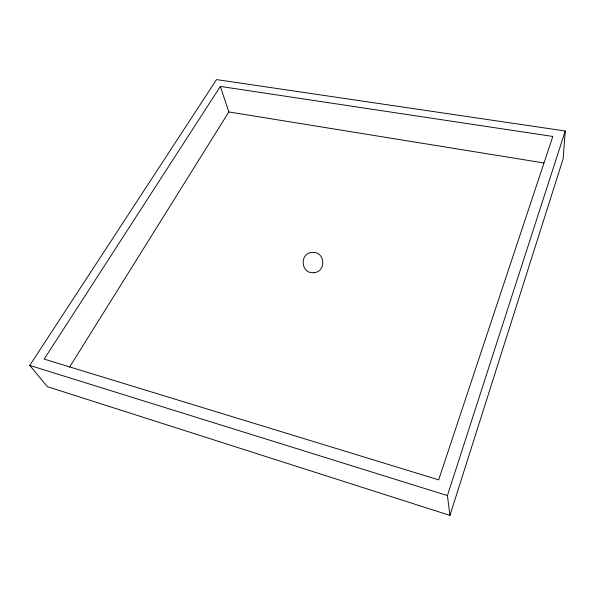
<?xml version="1.0" encoding="UTF-8"?>
<svg xmlns="http://www.w3.org/2000/svg" width="595" height="595" viewBox="0 0 595 595"><rect width="100%" height="100%" fill="white"/><g stroke="black" fill="none" stroke-linecap="round" stroke-linejoin="round"><path stroke-width="0.89" d="M565.25 131.004L563.13 158.835L449.939 515.411L47.362 386.653L29.75 365.412L216.535 79.589L565.25 131.004L447.403 495.583L449.939 515.411M313.654 272.629C326.692 272.346 325.234 250.845 312.189 252.466C299.173 252.845 300.758 274.243 313.736 272.622M69.563 367.145L228.837 111.942L220.329 86.424L552.814 136.448L438.664 479.845L44.164 359.105L220.329 86.424M228.837 111.942L543.8 162.956M29.75 365.412L447.403 495.583"/></g></svg>
